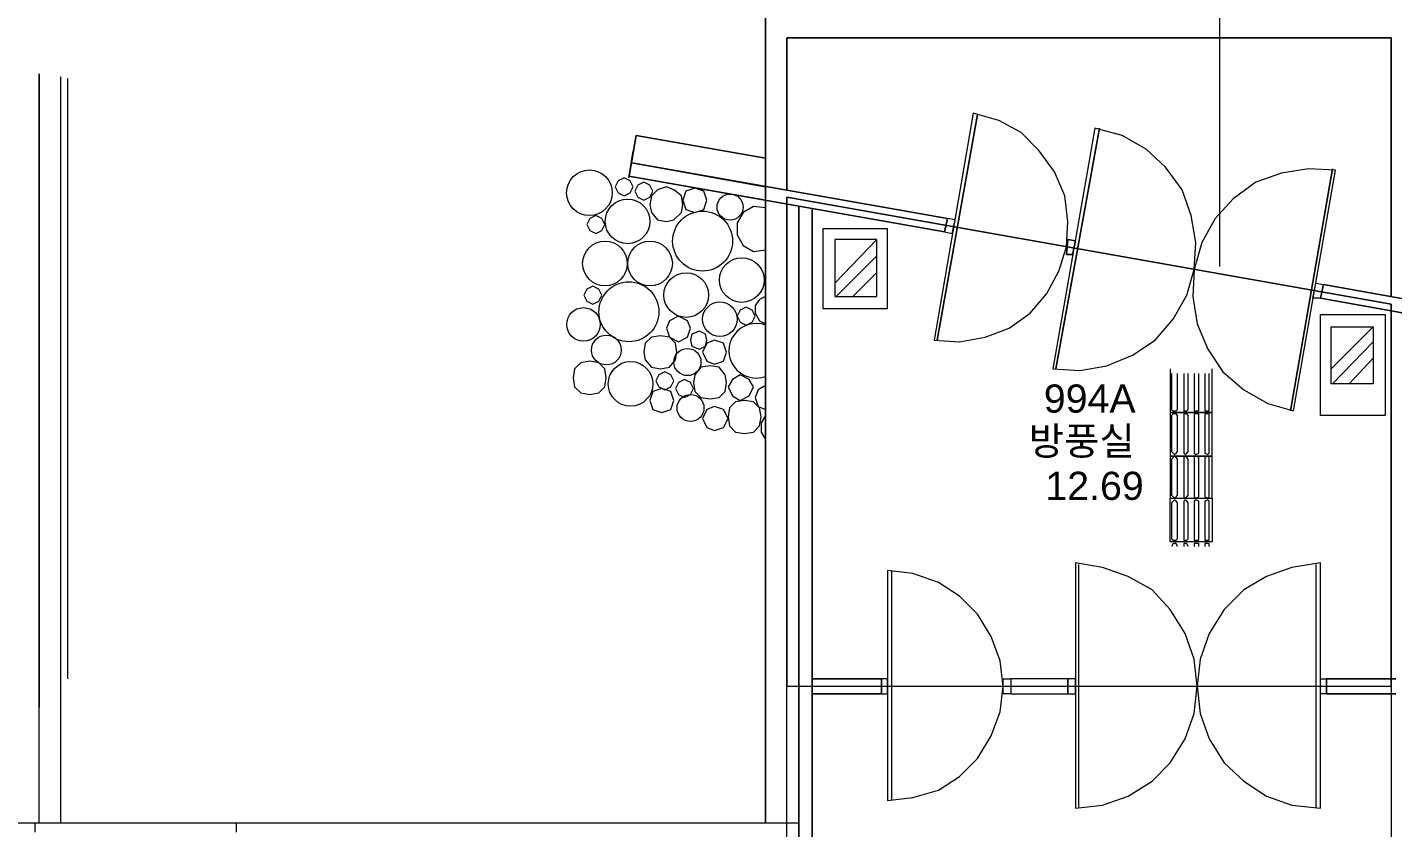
# Model space of a CAD drawing. Header units: millimetres. Extents: x -750 to 104995, y 68 to 66109.
# Drawn here: x 66581 to 76070, y 37772 to 43331 of the extents above; entities that cross this region are included whole.
import ezdxf

# ---------------------------------------------------------------- set-up
doc = ezdxf.new("R2010")
doc.units = ezdxf.units.MM
doc.layers.add('PDF_문자', color=7, linetype='Continuous')
doc.layers.add('PDF_형상', color=7, linetype='Continuous')
doc.styles.add('PDF 맑은고딕Semilight', font='Arial.ttf')

msp = doc.modelspace()

# ---------------------------------------------------------------- linework, layer by layer
at = {"layer": 'PDF_형상', "lineweight": 5}
for points in [[(74868, 41669.4), (74868, 53164.3)], [(66664.8, 37802.9), (66664.8, 41146.9), (66664.8, 43007), (66664.8, 38607.5)], [(66811.1, 42986.1), (66811.1, 37802.9)], [(66863.4, 38806.1), (66863.4, 42975.6)], [(25648.9, 37458), (54459.3, 37458), (61460.8, 37458), (62464, 37458), (66466.3, 37458), (71858.4, 37458), (71858.4, 38753.8), (71858.4, 42150.1), (76059.3, 41408.1), (76059.3, 38753.8), (76059.3, 37458), (78859.9, 37458), (82862.2, 37458), (84920.9, 37458), (84920.9, 34020), (84920.9, 28502.5), (90469.8, 28502.5), (90469.8, 24447.9), (90469.8, 16401.4), (85286.6, 16401.4), (79664.5, 16401.4), (79664.5, 23580.5), (79675, 23580.5)], [(71712.1, 42076.9), (71628.5, 42087.4), (71555.4, 42045.6), (71513.6, 41972.4), (71513.6, 41888.8), (71555.4, 41815.7), (71628.5, 41773.9), (71712.1, 41784.3)], [(72036.1, 37604.3), (71962.9, 37604.3), (72036.1, 37604.3), (72036.1, 42066.5), (72036.1, 37604.3), (72036.1, 30926.8), (72015.2, 30926.8), (72036.1, 30926.8)], [(72485.4, 41857.5), (72192.8, 41554.4)], [(72485.4, 41742.5), (72203.3, 41460.4)], [(72485.4, 41627.6), (72318.2, 41460.4)], [(71712.1, 41460.4), (71670.3, 41439.5), (71639, 41397.7), (71639, 41345.4), (71670.3, 41293.2), (71712.1, 41272.3)], [(75933.9, 41251.4), (75641.3, 40958.8)], [(75933.9, 41146.9), (75651.8, 40854.3)], [(75933.9, 41031.9), (75766.7, 40854.3)], [(74523.2, 40958.8), (74523.2, 40655.7), (74815.8, 40655.7), (74815.8, 40958.8)], [(74533.6, 40927.4), (74533.6, 40676.6), (74544.1, 40666.2), (74554.5, 40666.2), (74565, 40666.2), (74575.4, 40676.6), (74575.4, 40927.4)], [(74617.2, 40927.4), (74617.2, 40676.6), (74617.2, 40666.2), (74627.7, 40666.2), (74638.1, 40666.2), (74648.6, 40676.6), (74648.6, 40927.4)], [(74690.4, 40927.4), (74690.4, 40676.6), (74690.4, 40666.2), (74700.8, 40666.2), (74721.7, 40666.2), (74721.7, 40676.6), (74721.7, 40927.4)], [(74763.5, 40927.4), (74763.5, 40676.6), (74763.5, 40666.2), (74784.4, 40666.2), (74794.9, 40666.2), (74794.9, 40676.6), (74794.9, 40927.4)], [(71712.1, 40843.8), (71659.9, 40812.5), (71639, 40760.2), (71659.9, 40697.5), (71712.1, 40676.6)], [(71712.1, 40634.8), (71680.8, 40582.6), (71680.8, 40519.9), (71712.1, 40467.6)], [(74815.8, 39757), (74523.2, 39757), (74523.2, 40060.1), (74815.8, 40060.1), (74815.8, 39757), (74523.2, 39757)], [(74575.4, 39725.7), (74565, 39746.6), (74554.5, 39746.6), (74544.1, 39746.6), (74533.6, 39725.7)], [(74648.6, 39725.7), (74638.1, 39746.6), (74627.7, 39746.6), (74617.2, 39746.6), (74617.2, 39725.7)], [(74721.7, 39725.7), (74721.7, 39746.6), (74700.8, 39746.6), (74690.4, 39746.6), (74690.4, 39725.7)], [(74794.9, 39725.7), (74794.9, 39746.6), (74784.4, 39746.6), (74763.5, 39746.6), (74763.5, 39725.7)], [(73885.7, 39600.3), (73885.7, 37907.4)], [(75536.8, 39600.3), (75536.8, 37907.4)], [(72589.9, 37959.6), (72589.9, 39558.5)], [(18250.3, 28502.5), (71858.4, 28502.5), (71858.4, 38753.8), (76059.3, 38753.8), (76059.3, 37458), (78859.9, 37458), (78859.9, 34020), (76268.3, 34020), (76268.3, 28502.5), (83269.8, 28502.5), (83269.8, 26025.8)], [(71942, 37802.9), (68033.8, 37802.9), (66633.5, 37802.9), (64397.2, 37802.9)], [(66633.5, 37802.9), (66633.5, 37740.2)], [(68033.8, 37802.9), (68033.8, 37740.2)]]:
    msp.add_lwpolyline(points, dxfattribs=at)
for points in [[(71712.1, 43404), (71712.1, 37802.9), (71712.1, 43404), (76414.6, 43404), (76414.6, 37802.9), (76414.6, 43404)], [(76059.3, 41460.4), (76059.3, 43257.7), (71858.4, 43257.7), (71858.4, 42202.3), (71858.4, 43257.7), (76059.3, 43257.7)], [(72882.5, 41157.3), (73060.2, 41146.9), (73237.8, 41178.2), (73405, 41240.9), (73551.3, 41345.4), (73666.3, 41481.3), (73749.9, 41638), (73802.1, 41805.2), (73812.6, 41982.9), (73791.7, 42160.5), (73718.5, 42327.7), (73614, 42474), (73488.6, 42599.4), (73331.9, 42683), (73154.2, 42735.3)], [(72882.5, 41157.3), (73060.2, 41146.9), (73237.8, 41178.2), (73405, 41240.9), (73551.3, 41345.4), (73666.3, 41481.3), (73749.9, 41638), (73802.1, 41805.2), (73812.6, 41982.9), (73791.7, 42160.5), (73718.5, 42327.7), (73614, 42474), (73488.6, 42599.4), (73331.9, 42683), (73154.2, 42735.3)], [(73185.6, 42724.8), (72903.4, 41157.3)], [(73708.1, 40958.8), (73896.2, 40948.3), (74084.3, 40979.7), (74261.9, 41052.8), (74418.7, 41157.3), (74544.1, 41303.6), (74638.1, 41470.8), (74690.4, 41648.5), (74700.8, 41836.6), (74669.5, 42024.7), (74606.8, 42202.3), (74491.8, 42359.1), (74356, 42484.5), (74188.8, 42578.5), (74000.7, 42630.8)], [(73708.1, 40958.8), (73896.2, 40948.3), (74084.3, 40979.7), (74261.9, 41052.8), (74418.7, 41157.3), (74544.1, 41303.6), (74638.1, 41470.8), (74690.4, 41648.5), (74700.8, 41836.6), (74669.5, 42024.7), (74606.8, 42202.3), (74491.8, 42359.1), (74356, 42484.5), (74188.8, 42578.5), (74000.7, 42630.8)], [(73729, 40958.8), (74032, 42630.8)], [(70761.2, 42285.9), (70813.5, 42578.5), (71712.1, 42421.8), (70813.5, 42578.5), (70761.2, 42285.9), (70792.6, 42474)], [(70782.1, 42390.4), (71712.1, 42223.2), (70782.1, 42390.4), (72976.6, 42003.8)], [(75672.7, 42338.2), (75484.6, 42348.6), (75296.5, 42317.3), (75118.8, 42254.6), (74962.1, 42139.6), (74836.7, 42003.8), (74742.6, 41836.6), (74690.4, 41648.5), (74679.9, 41460.4), (74711.3, 41272.3), (74784.4, 41094.6), (74888.9, 40937.9), (75035.2, 40812.5), (75202.4, 40718.4), (75380.1, 40666.2)], [(75672.7, 42338.2), (75484.6, 42348.6), (75296.5, 42317.3), (75118.8, 42254.6), (74962.1, 42139.6), (74836.7, 42003.8), (74742.6, 41836.6), (74690.4, 41648.5), (74679.9, 41460.4), (74711.3, 41272.3), (74784.4, 41094.6), (74888.9, 40937.9), (75035.2, 40812.5), (75202.4, 40718.4), (75380.1, 40666.2)], [(75359.2, 40666.2), (75651.8, 42348.6)], [(70792.6, 42223.2), (70771.6, 42265), (70729.9, 42285.9), (70688.1, 42265), (70667.2, 42223.2), (70688.1, 42181.4), (70729.9, 42160.5), (70771.6, 42181.4)], [(70761.2, 42296.4), (71712.1, 42129.2), (70761.2, 42296.4), (72955.7, 41909.7), (72976.6, 42003.8), (72955.7, 41909.7)], [(70928.4, 42191.9), (70907.5, 42233.7), (70865.7, 42254.6), (70823.9, 42233.7), (70803, 42191.9), (70823.9, 42150.1), (70865.7, 42129.2), (70907.5, 42150.1)], [(71137.4, 42097.8), (71126.9, 42160.5), (71074.7, 42202.3), (71022.4, 42223.2), (70959.7, 42202.3), (70918, 42160.5), (70907.5, 42097.8), (70918, 42045.6), (70959.7, 41993.3), (71022.4, 41982.9), (71074.7, 41993.3), (71126.9, 42045.6)], [(71304.6, 42129.2), (71283.7, 42191.9), (71221, 42212.8), (71158.3, 42191.9), (71137.4, 42129.2), (71158.3, 42066.5), (71221, 42045.6), (71283.7, 42066.5)], [(71858.4, 38753.8), (76059.3, 38753.8), (76059.3, 41408.1), (71858.4, 42150.1)], [(71942, 42087.4), (71942, 37604.3)], [(70594, 41962), (70573.1, 42003.8), (70531.3, 42024.7), (70489.5, 42003.8), (70468.6, 41962), (70489.5, 41920.2), (70531.3, 41899.3), (70573.1, 41920.2)], [(73028.8, 41993.3), (72976.6, 42003.8), (72955.7, 41909.7), (73007.9, 41899.3)], [(73028.8, 41993.3), (72976.6, 42003.8), (72955.7, 41909.7), (73007.9, 41899.3)], [(72558.6, 41930.6), (72109.2, 41930.6), (72109.2, 41376.8), (72558.6, 41376.8)], [(72558.6, 41930.6), (72109.2, 41930.6), (72109.2, 41376.8), (72558.6, 41376.8)], [(72485.4, 41857.5), (72192.8, 41857.5), (72192.8, 41460.4), (72485.4, 41460.4)], [(72485.4, 41857.5), (72192.8, 41857.5), (72192.8, 41460.4), (72485.4, 41460.4)], [(73812.6, 41857.5), (73864.8, 41847), (73843.9, 41753), (73802.1, 41753)], [(73812.6, 41857.5), (73802.1, 41753), (73843.9, 41753), (73864.8, 41847)], [(73802.1, 41753), (73812.6, 41857.5)], [(73812.6, 41857.5), (73864.8, 41847), (73843.9, 41753), (73802.1, 41753)], [(73812.6, 41857.5), (73802.1, 41753), (73843.9, 41753), (73864.8, 41847)], [(70573.1, 41470.8), (70552.2, 41512.6), (70510.4, 41533.5), (70468.6, 41512.6), (70447.7, 41470.8), (70468.6, 41429), (70510.4, 41408.1), (70552.2, 41429)], [(75589.1, 41544), (75568.2, 41449.9), (75515.9, 41449.9), (75536.8, 41554.4)], [(75589.1, 41544), (75568.2, 41449.9), (75515.9, 41449.9), (75536.8, 41554.4)], [(77282, 41240.9), (75589.1, 41544), (75568.2, 41449.9), (77261.1, 41146.9), (75568.2, 41449.9), (75589.1, 41544)], [(71639, 41324.5), (71618.1, 41366.3), (71576.3, 41387.2), (71534.5, 41366.3), (71513.6, 41324.5), (71534.5, 41282.7), (71576.3, 41261.8), (71618.1, 41282.7)], [(71189.6, 41240.9), (71168.7, 41293.2), (71106, 41324.5), (71043.4, 41293.2), (71022.4, 41240.9), (71043.4, 41178.2), (71106, 41146.9), (71168.7, 41178.2)], [(76017.5, 40634.8), (75568.2, 40634.8), (75568.2, 41335), (76017.5, 41335)], [(76017.5, 40634.8), (75568.2, 40634.8), (75568.2, 41335), (76017.5, 41335)], [(71095.6, 41073.7), (71085.1, 41136.4), (71043.4, 41178.2), (70980.6, 41188.7), (70918, 41178.2), (70876.1, 41136.4), (70865.7, 41073.7), (70876.1, 41021.5), (70918, 40969.2), (70980.6, 40958.8), (71043.4, 40969.2), (71085.1, 41021.5)], [(71304.6, 41157.3), (71294.1, 41199.1), (71252.3, 41220), (71200.1, 41199.1), (71189.6, 41157.3), (71200.1, 41115.5), (71252.3, 41094.6), (71294.1, 41115.5)], [(75933.9, 40854.3), (75641.3, 40854.3), (75641.3, 41251.4), (75933.9, 41251.4)], [(75933.9, 40854.3), (75641.3, 40854.3), (75641.3, 41251.4), (75933.9, 41251.4)], [(71440.4, 41073.7), (71419.5, 41136.4), (71356.8, 41157.3), (71304.6, 41136.4), (71273.2, 41073.7), (71304.6, 41011), (71356.8, 40990.1), (71419.5, 41011)], [(70604.5, 40896.1), (70594, 40958.8), (70552.2, 41000.6), (70489.5, 41011), (70426.8, 41000.6), (70385, 40958.8), (70374.6, 40896.1), (70385, 40833.4), (70426.8, 40791.6), (70489.5, 40781.1), (70552.2, 40791.6), (70594, 40833.4)], [(71074.7, 40875.2), (71053.8, 40917), (71012, 40937.9), (70970.2, 40917), (70949.3, 40875.2), (70970.2, 40833.4), (71012, 40812.5), (71053.8, 40833.4)], [(71440.4, 40864.7), (71430, 40917), (71388.2, 40969.2), (71325.5, 40979.7), (71262.8, 40969.2), (71221, 40917), (71210.5, 40864.7), (71221, 40802), (71262.8, 40760.2), (71325.5, 40749.8), (71388.2, 40760.2), (71430, 40802)], [(71628.5, 40833.4), (71597.2, 40885.6), (71534.5, 40917), (71482.2, 40885.6), (71450.9, 40833.4), (71482.2, 40770.7), (71534.5, 40739.3), (71597.2, 40770.7)], [(71074.7, 40739.3), (71053.8, 40802), (70991.1, 40822.9), (70928.4, 40802), (70907.5, 40739.3), (70928.4, 40676.6), (70991.1, 40655.7), (71053.8, 40676.6)], [(71210.5, 40822.9), (71189.6, 40864.7), (71147.8, 40885.6), (71106, 40864.7), (71085.1, 40822.9), (71106, 40781.1), (71147.8, 40760.2), (71189.6, 40781.1)], [(71680.8, 40624.4), (71670.3, 40687.1), (71628.5, 40728.9), (71565.8, 40739.3), (71503.1, 40728.9), (71461.3, 40687.1), (71450.9, 40624.4), (71461.3, 40561.7), (71503.1, 40519.9), (71565.8, 40509.4), (71628.5, 40519.9), (71670.3, 40561.7)], [(71450.9, 40613.9), (71419.5, 40676.6), (71356.8, 40697.5), (71304.6, 40676.6), (71273.2, 40613.9), (71304.6, 40551.2), (71356.8, 40530.3), (71419.5, 40551.2)], [(74523.2, 40655.7), (74523.2, 40352.7), (74815.8, 40352.7), (74815.8, 40655.7)], [(74533.6, 40384), (74544.1, 40373.6), (74554.5, 40363.1), (74565, 40373.6), (74575.4, 40384), (74575.4, 40634.8), (74565, 40645.3), (74554.5, 40645.3), (74544.1, 40645.3), (74533.6, 40634.8)], [(74648.6, 40384), (74648.6, 40634.8), (74638.1, 40645.3), (74627.7, 40645.3), (74617.2, 40645.3), (74617.2, 40634.8), (74617.2, 40384), (74617.2, 40373.6), (74627.7, 40363.1), (74638.1, 40373.6)], [(74721.7, 40384), (74721.7, 40634.8), (74721.7, 40645.3), (74700.8, 40645.3), (74690.4, 40645.3), (74690.4, 40634.8), (74690.4, 40384), (74690.4, 40373.6), (74700.8, 40363.1), (74721.7, 40373.6)], [(74763.5, 40384), (74763.5, 40373.6), (74784.4, 40363.1), (74794.9, 40373.6), (74794.9, 40384), (74794.9, 40634.8), (74794.9, 40645.3), (74784.4, 40645.3), (74763.5, 40645.3), (74763.5, 40634.8)], [(74523.2, 40352.7), (74523.2, 40060.1), (74815.8, 40060.1), (74815.8, 40352.7)], [(74533.6, 40081), (74544.1, 40070.5), (74554.5, 40060.1), (74565, 40070.5), (74575.4, 40081), (74575.4, 40331.8), (74565, 40342.2), (74554.5, 40352.7), (74544.1, 40342.2), (74533.6, 40331.8)], [(74648.6, 40081), (74648.6, 40331.8), (74638.1, 40342.2), (74627.7, 40352.7), (74617.2, 40342.2), (74617.2, 40331.8), (74617.2, 40081), (74617.2, 40070.5), (74627.7, 40060.1), (74638.1, 40070.5)], [(74721.7, 40081), (74721.7, 40331.8), (74721.7, 40342.2), (74700.8, 40352.7), (74690.4, 40342.2), (74690.4, 40331.8), (74690.4, 40081), (74690.4, 40070.5), (74700.8, 40060.1), (74721.7, 40070.5)], [(74763.5, 40081), (74763.5, 40070.5), (74784.4, 40060.1), (74794.9, 40070.5), (74794.9, 40081), (74794.9, 40331.8), (74794.9, 40342.2), (74784.4, 40352.7), (74763.5, 40342.2), (74763.5, 40331.8)], [(74533.6, 39777.9), (74544.1, 39767.5), (74554.5, 39767.5), (74565, 39767.5), (74575.4, 39777.9), (74575.4, 40028.7), (74565, 40039.2), (74554.5, 40049.6), (74544.1, 40039.2), (74533.6, 40028.7)], [(74648.6, 39777.9), (74648.6, 40028.7), (74638.1, 40039.2), (74627.7, 40049.6), (74617.2, 40039.2), (74617.2, 40028.7), (74617.2, 39777.9), (74617.2, 39767.5), (74627.7, 39767.5), (74638.1, 39767.5)], [(74721.7, 39777.9), (74721.7, 40028.7), (74721.7, 40039.2), (74700.8, 40049.6), (74690.4, 40039.2), (74690.4, 40028.7), (74690.4, 39777.9), (74690.4, 39767.5), (74700.8, 39767.5), (74721.7, 39767.5)], [(74763.5, 39777.9), (74763.5, 39767.5), (74784.4, 39767.5), (74794.9, 39767.5), (74794.9, 39777.9), (74794.9, 40028.7), (74794.9, 40039.2), (74784.4, 40049.6), (74763.5, 40039.2), (74763.5, 40028.7)], [(73864.8, 37907.4), (74052.9, 37928.3), (74230.6, 37991), (74397.8, 38095.5), (74523.2, 38220.9), (74627.7, 38388.1), (74690.4, 38565.7), (74711.3, 38753.8), (74690.4, 38941.9), (74627.7, 39119.6), (74523.2, 39286.8), (74397.8, 39422.6), (74230.6, 39516.7), (74052.9, 39579.4), (73864.8, 39610.7)], [(75568.2, 39610.7), (75369.6, 39579.4), (75192, 39516.7), (75035.2, 39422.6), (74899.4, 39286.8), (74794.9, 39119.6), (74732.2, 38941.9), (74711.3, 38753.8), (74732.2, 38565.7), (74794.9, 38388.1), (74899.4, 38220.9), (75035.2, 38095.5), (75192, 37991), (75369.6, 37928.3), (75568.2, 37907.4)], [(72558.6, 37959.6), (72736.2, 37980.5), (72913.9, 38032.8), (73060.2, 38126.8), (73185.6, 38252.2), (73279.6, 38409), (73342.3, 38576.2), (73363.2, 38753.8), (73342.3, 38931.5), (73279.6, 39098.7), (73185.6, 39255.4), (73060.2, 39380.8), (72913.9, 39474.9), (72736.2, 39537.6), (72558.6, 39558.5)], [(72036.1, 38806.1), (72516.8, 38806.1), (72516.8, 38701.6), (72036.1, 38701.6), (72516.8, 38701.6), (72516.8, 38806.1)], [(72558.6, 38806.1), (72516.8, 38806.1), (72516.8, 38701.6), (72558.6, 38701.6)], [(73363.2, 38806.1), (73415.5, 38806.1), (73415.5, 38701.6), (73363.2, 38701.6)], [(73812.6, 38701.6), (73812.6, 38806.1), (73415.5, 38806.1), (73415.5, 38701.6)], [(73812.6, 38701.6), (73812.6, 38806.1), (73415.5, 38806.1), (73415.5, 38701.6)], [(73812.6, 38806.1), (73812.6, 38701.6), (73864.8, 38701.6), (73864.8, 38806.1)], [(75610, 38806.1), (75610, 38701.6), (75568.2, 38701.6), (75568.2, 38806.1)], [(76090.7, 38806.1), (75610, 38806.1), (75610, 38701.6), (76090.7, 38701.6), (75610, 38701.6), (75610, 38806.1)]]:
    msp.add_lwpolyline(points, close=True, dxfattribs=at)
for centre, radius in [((70487.7, 42181.4), 158.6), ((70752.4, 41982.9), 155.1), ((71465, 42082.1), 90.6), ((71274.1, 41846.1), 208.1), ((70595.7, 41690.3), 155.1), ((70909.2, 41690.3), 155.1), ((71546.6, 41575.3), 155.1), ((70762.1, 41355), 208.1), ((71160, 41470.8), 155.1), ((70446.2, 41267), 116.6), ((71394, 41303.6), 119.6), ((70605.5, 41089.4), 103.6), ((71168.7, 41005.8), 94.2), ((70773.3, 40854.3), 155.1), ((71190, 40687.1), 93.6)]:
    msp.add_circle(centre, radius, dxfattribs=at)
msp.add_arc((71646.5, 41084.2), 189.4, 69.71752, -69.71752, dxfattribs=at)

# ---------------------------------------------------------------- texts
at = {"layer": 'PDF_문자', "char_height": 195.62, "attachment_point": 4, "style": 'PDF 맑은고딕Semilight'}
for s, insert in [('994A', (73645.3, 40750.8)), ('방풍실', (73541, 40447.8)), ('12.69', (73655.9, 40144.6))]:
    msp.add_mtext(s, dxfattribs=dict(at, insert=insert))

doc.saveas('drawing.dxf')
